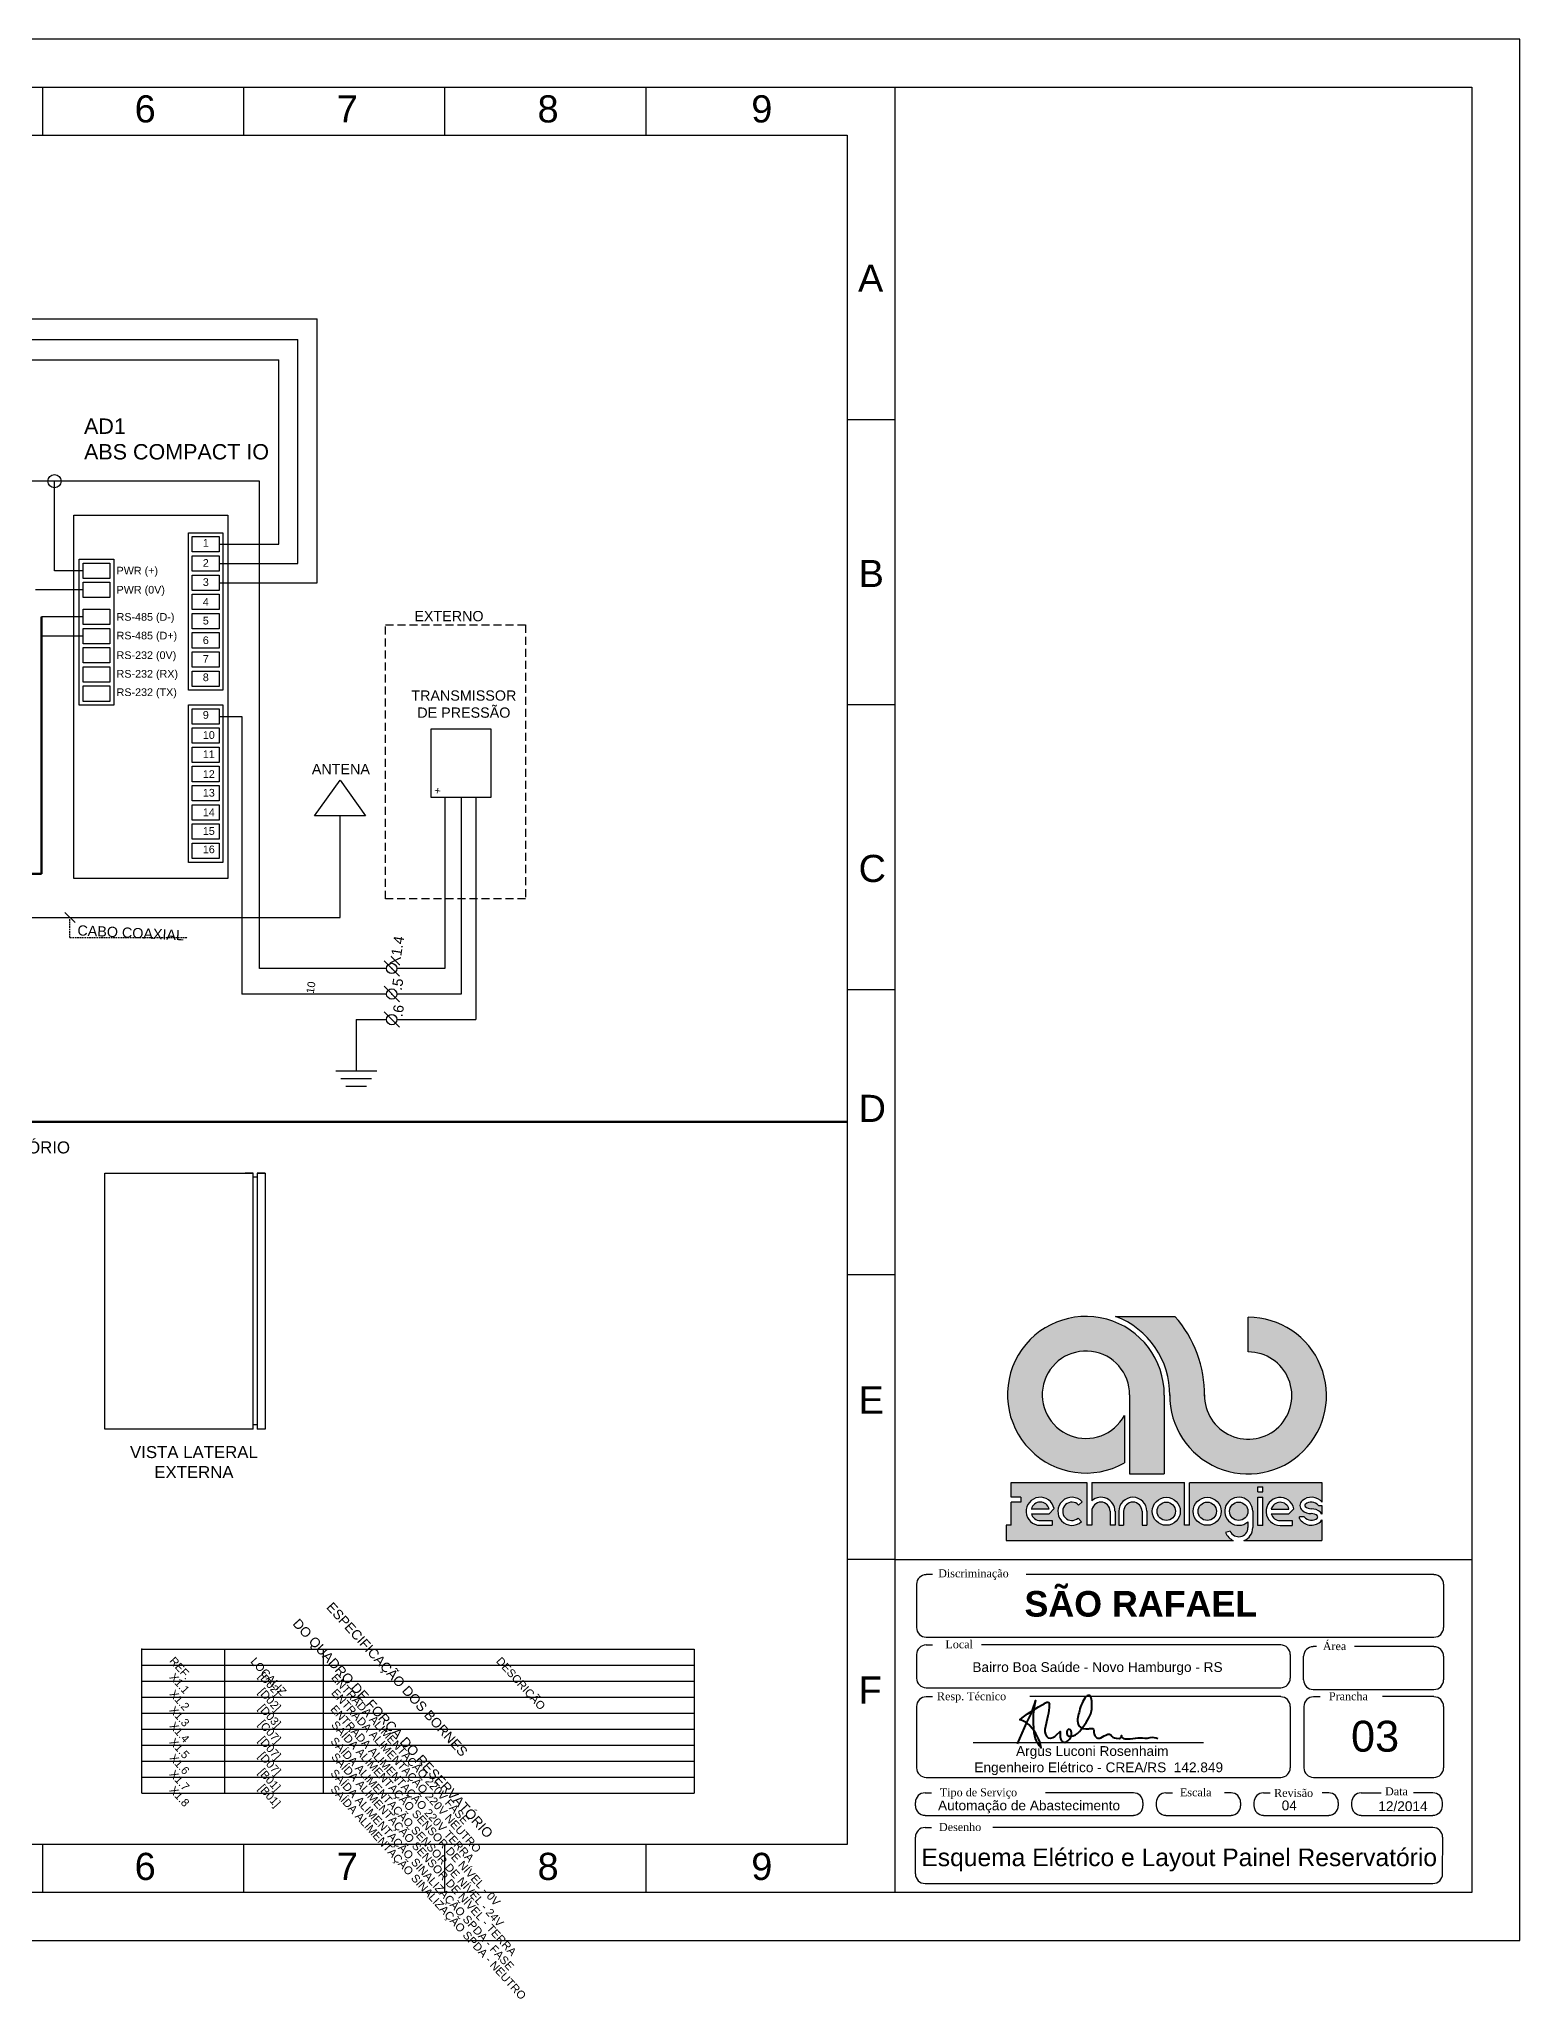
# Model space of a CAD drawing. Header units: millimetres. Extents: x 100 to 940, y 82 to 694.
# Drawn here: x 478 to 940, y 82 to 694 of the extents above; entities that cross this region are included whole.
import ezdxf
from ezdxf.enums import TextEntityAlignment as Align

# ---------------------------------------------------------------- set-up
doc = ezdxf.new("R2010")
doc.units = ezdxf.units.MM
doc.linetypes.add('DASHED', pattern=[0.75, 0.5, -0.25])
doc.layers.add('selo', color=7, linetype='Continuous')
doc.styles.add('Notes', font='arial.ttf', dxfattribs={"height": 3})
doc.styles.get("Standard").update_dxf_attribs({"font": 'arial.ttf'})

msp = doc.modelspace()

# ---------------------------------------------------------------- hatches: boundary and pattern name
h = msp.add_hatch()
h.set_pattern_fill('ANGLE', color=256, scale=1.6)
h.set_pattern_definition([(0, (183.51, 200.899), (0, 11.176), [8.128, -3.048]), (90, (183.51, 200.899), (-11.176, 7e-16), [8.128, -3.048])])
h.paths.add_polyline_path([(484.58, 555.89, 0.414214), (482.52, 557.96), (482.52, 553.83, 0.414214)])
h.paths.add_polyline_path([(482.52, 557.96, 0.414214), (480.45, 555.89), (482.52, 555.89)])
h.paths.add_polyline_path([(482.52, 555.89), (480.45, 555.89, 0.414214), (482.52, 553.83)])
at = {"layer": 'selo'}
h = msp.add_hatch(color=0, dxfattribs=at)
h.dxf.hatch_style = 1
h.paths.add_polyline_path([(832.33, 294.98), (813.8, 294.98, -0.314958), (830.72, 270.21, 2.411144), (855.21, 294.7), (855.21, 283.86, -2.45129), (841.58, 270.52, 0.182443)])
h.paths.add_polyline_path([(835.35, 243.04), (806.37, 243.04), (806.37, 237.41, -0.642986), (813.63, 234.09), (813.63, 229.71), (812.12, 229.71), (812.12, 234.09, 1), (806.37, 234.09), (806.37, 229.71), (804.86, 229.71), (804.86, 243.04), (781.24, 243.04), (781.24, 238.48), (784.26, 238.48), (784.26, 236.97), (781.23, 236.97), (781.23, 229.71), (779.69, 229.71), (779.69, 224.92), (850.67, 224.92, -0.214084), (848.15, 227.48), (849.6, 227.91, 0.821242), (855.14, 229.01), (855.14, 230.78, -4.60202), (856.65, 234.09), (856.65, 229.01, -0.309238), (853.85, 224.92), (878.25, 224.92), (878.25, 231.45, -0.100697), (877.78, 230.83, -0.45988), (871.2, 231.81), (871.2, 232.32), (872.69, 232.32, 0.427074), (876.81, 232, 0.410877), (876.82, 232.63, 0.186203), (874.92, 233.36, -0.181325), (872.05, 234.44, -0.458616), (872.04, 237.41, -0.41774), (878.25, 236.93), (878.25, 243.04), (836.89, 243.04), (836.89, 229.71), (835.35, 229.71)])
h.paths.add_polyline_path([(834.02, 234.09, -1), (825.25, 234.09, -1)], flags=16)
h.paths.add_polyline_path([(832.51, 234.09, -1), (826.76, 234.09, -1)], flags=0)
h.paths.add_polyline_path([(846.79, 234.09, -1), (838.03, 234.09, -1)], flags=16)
h.paths.add_polyline_path([(845.28, 234.09, -1), (839.54, 234.09, -1)], flags=0)
h.paths.add_polyline_path([(823.59, 234.09), (823.59, 229.71), (822.08, 229.71), (822.08, 234.09, 1), (816.33, 234.09), (816.33, 229.71), (814.82, 229.71), (814.82, 234.09, -1)], flags=16)
h.paths.add_polyline_path([(858.22, 241.69), (859.76, 241.69), (859.76, 240.17), (858.22, 240.17)], flags=16)
h.paths.add_polyline_path([(858.22, 238.48), (859.76, 238.48), (859.76, 229.67), (858.22, 229.67)], flags=16)
h.paths.add_polyline_path([(869.47, 234.88), (867.94, 233.3), (862.39, 233.3, 0.338023), (865.17, 231.18), (868.91, 231.18), (868.91, 229.67), (865.17, 229.67, -2.123663)], flags=16)
h.paths.add_polyline_path([(862.38, 234.78, -0.767778), (867.94, 234.81)], flags=0)
h.paths.add_polyline_path([(803.38, 237.05), (802.27, 236.02, 2.414214), (802.1, 231.96), (803.12, 230.85, -2.414214)], flags=16)
h.paths.add_polyline_path([(794.59, 234.92), (793.05, 233.34), (787.51, 233.34, 0.338023), (790.28, 231.22), (794.03, 231.22), (794.03, 229.71), (790.28, 229.71, -2.123663)], flags=16)
h.paths.add_polyline_path([(793.05, 234.85), (787.5, 234.82, -0.767778)], flags=0)
h.paths.add_polyline_path([(826.76, 234.09, 1), (832.51, 234.09, 1)], flags=0)
h.paths.add_polyline_path([(845.28, 234.09, 1), (839.54, 234.09, 1)], flags=0)
h.paths.add_polyline_path([(849.39, 234.09, 1), (855.14, 234.09, 1)], flags=17)
h.paths.add_polyline_path([(867.94, 234.81, 0.767778), (862.38, 234.78)], flags=0)
h.paths.add_polyline_path([(874.9, 234.87, -0.181325), (877.77, 233.8, -0.101013), (878.25, 233.18), (878.25, 235.92), (877.13, 235.92, 0.427074), (873.01, 236.24, 0.410877), (873, 235.61, 0.186203)], flags=17)
h.paths.add_polyline_path([(793.05, 234.85, 0.767778), (787.5, 234.82)], flags=0)
h = msp.add_hatch(color=0, dxfattribs=at)
h.dxf.hatch_style = 1
h.paths.add_polyline_path([(816.57, 249.21), (816.57, 264.06, -8.182778), (818.19, 270.43), (818.19, 245.77), (829, 245.77), (829, 270.37, 3.718524)])
h = msp.add_hatch(color=0, dxfattribs=at)
h.dxf.hatch_style = 1
h.paths.add_polyline_path([(787.5, 234.82), (793.05, 234.85, 0.767778)])
h.paths.add_polyline_path([(826.76, 234.09, 1), (832.51, 234.09, 1)])
h.paths.add_polyline_path([(845.28, 234.09, 1), (839.54, 234.09, 1)])
h.paths.add_polyline_path([(862.38, 234.78), (867.94, 234.81, 0.767778)])

# ---------------------------------------------------------------- linework, layer by layer
for p, q in [((478.89, 664), (478.89, 679)), ((541.67, 664), (541.67, 679)), ((604.44, 664), (604.44, 679)), ((667.22, 664), (667.22, 679)), ((745, 115), (745, 679)), ((306.82, 606.56), (564.55, 606.56)), ((564.55, 524.16), (564.55, 606.56)), ((306.82, 600.16), (558.55, 600.16)), ((558.55, 530.16), (558.55, 600.16)), ((306.82, 593.76), (552.55, 593.76)), ((552.55, 536.16), (552.55, 593.76)), ((745, 575), (730, 575)), ((546.55, 555.89), (372.01, 555.89)), ((482.52, 527.9), (482.52, 555.89)), ((546.55, 403.68), (546.55, 555.89)), ((533.92, 536.16), (552.55, 536.16)), ((491.46, 527.9), (482.52, 527.9)), ((533.92, 530.16), (558.55, 530.16)), ((482.52, 521.9), (476.56, 521.9)), ((491.46, 521.9), (482.52, 521.9)), ((533.92, 524.16), (564.55, 524.16)), ((491.46, 513.5), (478.47, 513.5)), ((491.46, 507.5), (478.47, 507.5)), ((745, 486), (730, 486)), ((533.92, 482.41), (541, 482.41)), ((541, 482.41), (541, 395.68)), ((563.67, 451.32), (571.67, 462.52)), ((571.67, 462.52), (579.67, 451.32)), ((604.36, 457.02), (604.36, 403.68)), ((609.49, 457.02), (609.49, 395.68)), ((614.08, 457.02), (614.08, 387.68)), ((579.67, 451.32), (563.67, 451.32)), ((571.67, 419.59), (571.67, 451.32)), ((458.23, 419.59), (571.67, 419.59)), ((488.96, 417.99), (485.76, 421.19)), ((590.21, 401.28), (585.41, 406.08)), ((586.21, 403.68), (546.55, 403.68)), ((590.21, 393.28), (585.41, 398.08)), ((604.36, 403.68), (589.41, 403.68)), ((586.21, 395.68), (541, 395.68)), ((609.49, 395.68), (589.41, 395.68)), ((745, 397), (730, 397)), ((576.76, 387.68), (576.76, 371.68)), ((576.76, 387.68), (586.21, 387.68)), ((590.21, 385.28), (585.41, 390.08)), ((589.41, 387.68), (614.08, 387.68)), ((570.36, 371.68), (583.16, 371.68)), ((571.88, 369.29), (581.48, 369.29)), ((573.49, 366.89), (579.89, 366.89)), ((544.53, 339.76), (542.03, 339.76)), ((544.53, 259.76), (544.53, 339.76)), ((545.78, 338.51), (544.53, 338.51)), ((548.28, 339.76), (545.78, 339.76)), ((545.78, 339.76), (545.78, 259.76)), ((548.28, 339.76), (547.03, 339.76)), ((745, 308), (730, 308)), ((545.78, 261.09), (544.53, 261.09)), ((745, 219), (730, 219)), ((509.83, 146.02), (509.83, 191.02)), ((509.83, 191.02), (682.29, 191.02)), ((535.61, 191.02), (535.61, 146.02)), ((566.38, 191.02), (566.38, 146.02)), ((682.29, 191.02), (682.29, 146.02)), ((509.83, 186.02), (682.29, 186.02)), ((509.83, 181.02), (682.29, 181.02)), ((509.83, 176.02), (682.29, 176.02)), ((509.83, 171.02), (682.29, 171.02)), ((509.83, 166.02), (682.29, 166.02)), ((509.83, 161.02), (682.29, 161.02)), ((509.83, 156.02), (682.29, 156.02)), ((509.83, 151.02), (682.29, 151.02)), ((509.83, 146.02), (682.29, 146.02)), ((478.89, 115), (478.89, 130)), ((541.67, 115), (541.67, 130)), ((604.44, 115), (604.44, 130)), ((667.22, 115), (667.22, 130))]:
    msp.add_line(p, q)
at = {"lineweight": 50}
for p, q in [((478.47, 513.5), (478.47, 433.23)), ((410.45, 433.23), (478.47, 433.23)), ((165, 355.71), (730, 355.71))]:
    msp.add_line(p, q, dxfattribs=at)
at = {"linetype": 'DASHED'}
for q in [(487.36, 419.59), (524.2, 413.33)]:
    msp.add_line((487.36, 413.33), q, dxfattribs=at)
for points in [[(100, 100), (940, 100), (940, 693.94), (100, 693.94)], [(150, 679), (925, 679), (925, 115), (150, 115)], [(165, 664), (730, 664), (730, 130), (165, 130)], [(488.6, 545.29), (536.6, 545.29), (536.6, 431.8), (488.6, 431.8)], [(524.32, 490.56), (524.32, 539.76), (535.12, 539.76), (535.12, 490.56)], [(525.52, 533.76), (525.52, 538.56), (533.92, 538.56), (533.92, 533.76)], [(525.52, 527.76), (525.52, 532.56), (533.92, 532.56), (533.92, 527.76)], [(490.26, 485.9), (490.26, 531.5), (501.06, 531.5), (501.06, 485.9)], [(491.46, 525.5), (491.46, 530.3), (499.86, 530.3), (499.86, 525.5)], [(525.52, 521.76), (525.52, 526.56), (533.92, 526.56), (533.92, 521.76)], [(491.46, 519.5), (491.46, 524.3), (499.86, 524.3), (499.86, 519.5)], [(525.52, 515.76), (525.52, 520.56), (533.92, 520.56), (533.92, 515.76)], [(491.46, 511.1), (491.46, 515.9), (499.86, 515.9), (499.86, 511.1)], [(525.52, 509.76), (525.52, 514.56), (533.92, 514.56), (533.92, 509.76)], [(491.46, 505.1), (491.46, 509.9), (499.86, 509.9), (499.86, 505.1)], [(525.52, 503.76), (525.52, 508.56), (533.92, 508.56), (533.92, 503.76)], [(491.46, 499.1), (491.46, 503.9), (499.86, 503.9), (499.86, 499.1)], [(525.52, 497.76), (525.52, 502.56), (533.92, 502.56), (533.92, 497.76)], [(491.46, 493.1), (491.46, 497.9), (499.86, 497.9), (499.86, 493.1)], [(525.52, 491.76), (525.52, 496.56), (533.92, 496.56), (533.92, 491.76)], [(491.46, 487.1), (491.46, 491.9), (499.86, 491.9), (499.86, 487.1)], [(524.32, 436.81), (524.32, 486.01), (535.12, 486.01), (535.12, 436.81)], [(525.52, 480.01), (525.52, 484.81), (533.92, 484.81), (533.92, 480.01)], [(525.52, 474.01), (525.52, 478.81), (533.92, 478.81), (533.92, 474.01)], [(600.17, 478.53), (618.8, 478.53), (618.8, 457.02), (600.17, 457.02)], [(525.52, 468.01), (525.52, 472.81), (533.92, 472.81), (533.92, 468.01)], [(525.52, 462.01), (525.52, 466.81), (533.92, 466.81), (533.92, 462.01)], [(525.52, 456.01), (525.52, 460.81), (533.92, 460.81), (533.92, 456.01)], [(525.52, 450.01), (525.52, 454.81), (533.92, 454.81), (533.92, 450.01)], [(525.52, 444.01), (525.52, 448.81), (533.92, 448.81), (533.92, 444.01)], [(525.52, 438.01), (525.52, 442.81), (533.92, 442.81), (533.92, 438.01)]]:
    msp.add_lwpolyline(points, close=True)
at = {"linetype": 'DASHED', "ltscale": 5}
msp.add_lwpolyline([(585.83, 510.98), (629.56, 510.98), (629.56, 425.44), (585.83, 425.44)], close=True, dxfattribs=at)
for points in [[(544.53, 259.76), (498.28, 259.76), (498.28, 339.76), (544.53, 339.76)], [(545.78, 339.76), (548.28, 339.76), (548.28, 259.76), (545.78, 259.76)]]:
    msp.add_lwpolyline(points)
for centre, radius in [((482.52, 555.89), 2.06), ((587.81, 403.68), 1.6), ((587.81, 395.68), 1.6), ((587.81, 387.68), 1.6)]:
    msp.add_circle(centre, radius)
for p in [(587.81, 403.68), (587.81, 395.68), (509.83, 191.02)]:
    msp.add_point(p)
at = {"layer": 'selo', "color": 0}
for p, q in [((813.8, 294.98), (832.33, 294.98)), ((855.21, 283.86), (855.21, 294.7)), ((818.19, 270.43), (818.19, 245.77)), ((829, 270.37), (829, 245.77)), ((816.57, 264.06), (816.57, 249.21)), ((818.19, 245.77), (829, 245.77)), ((781.24, 238.48), (781.24, 243.04)), ((781.24, 243.04), (804.86, 243.04)), ((804.86, 243.04), (804.86, 229.71)), ((806.37, 243.04), (806.37, 237.41)), ((806.37, 243.04), (835.35, 243.04)), ((835.35, 229.71), (835.35, 243.04)), ((836.89, 243.04), (878.25, 243.04)), ((836.89, 229.71), (836.89, 243.01)), ((858.22, 240.17), (858.22, 241.69)), ((858.22, 241.69), (859.76, 241.69)), ((858.22, 240.17), (859.76, 240.17)), ((859.76, 240.17), (859.76, 241.69)), ((878.25, 243.04), (878.25, 236.93)), ((781.23, 229.71), (781.23, 236.97)), ((784.26, 236.97), (781.23, 236.97)), ((784.26, 238.48), (781.24, 238.48)), ((784.26, 238.48), (784.26, 236.97)), ((787.5, 234.82), (793.05, 234.85)), ((787.51, 233.34), (793.05, 233.34)), ((793.05, 233.34), (794.59, 234.92)), ((802.27, 236.02), (803.38, 237.05)), ((806.37, 234.09), (806.37, 229.71)), ((812.12, 234.09), (812.12, 229.71)), ((813.63, 234.09), (813.63, 229.71)), ((814.82, 234.09), (814.82, 229.71)), ((816.33, 234.09), (816.33, 229.71)), ((822.08, 234.09), (822.08, 229.71)), ((823.59, 234.09), (823.59, 229.71)), ((856.65, 234.09), (856.65, 229.01)), ((858.22, 229.67), (858.22, 238.48)), ((858.22, 238.48), (859.76, 238.48)), ((859.76, 229.67), (859.76, 238.48)), ((862.38, 234.78), (867.94, 234.81)), ((862.39, 233.3), (867.94, 233.3)), ((867.94, 233.3), (869.47, 234.88)), ((877.13, 235.92), (878.25, 235.92)), ((878.25, 235.92), (878.25, 233.18)), ((781.23, 229.71), (779.69, 229.71)), ((779.69, 229.71), (779.69, 224.92)), ((790.28, 231.22), (794.03, 231.22)), ((790.28, 229.71), (794.03, 229.71)), ((794.03, 231.22), (794.03, 229.71)), ((802.1, 231.96), (803.12, 230.85)), ((806.37, 229.71), (804.86, 229.71)), ((813.63, 229.71), (812.12, 229.71)), ((814.82, 229.71), (816.33, 229.71)), ((822.08, 229.71), (823.59, 229.71)), ((830.17, 229.74), (829.63, 229.71)), ((836.89, 229.71), (835.35, 229.71)), ((849.6, 227.91), (848.15, 227.48)), ((855.14, 230.78), (855.14, 229.01)), ((859.76, 229.67), (858.22, 229.67)), ((865.17, 231.18), (868.91, 231.18)), ((865.17, 229.67), (868.91, 229.67)), ((868.91, 231.18), (868.91, 229.67)), ((872.69, 232.32), (871.2, 232.32)), ((871.2, 231.81), (871.2, 232.32)), ((878.25, 231.45), (878.25, 224.92)), ((779.69, 224.92), (850.67, 224.92)), ((853.85, 224.92), (878.25, 224.92)), ((745, 219), (925, 219)), ((756.69, 214.33), (754.66, 214.33)), ((913.21, 214.33), (785.84, 214.33)), ((751.61, 211.28), (751.61, 197.78)), ((916.26, 197.78), (916.26, 211.28)), ((754.66, 194.73), (913.21, 194.73)), ((754.66, 192.4), (756.69, 192.4)), ((865.35, 192.4), (771.93, 192.4)), ((876.56, 191.84), (875.51, 191.84)), ((913.21, 191.84), (888.36, 191.84)), ((751.61, 189.35), (751.61, 181.99)), ((868.39, 181.99), (868.39, 189.35)), ((872.46, 181.43), (872.46, 188.79)), ((916.26, 181.43), (916.26, 188.79)), ((754.66, 178.94), (865.35, 178.94)), ((875.51, 178.39), (913.21, 178.39)), ((751.61, 173.14), (751.61, 153.98)), ((754.66, 176.19), (756.69, 176.19)), ((865.35, 176.19), (787, 176.19)), ((868.39, 153.98), (868.39, 173.14)), ((872.55, 173.14), (872.55, 153.98)), ((875.6, 176.19), (877.63, 176.19)), ((913.21, 176.19), (897.13, 176.19)), ((916.26, 153.98), (916.26, 173.14)), ((769.31, 161.86), (841.3, 161.86)), ((754.66, 150.93), (865.35, 150.93)), ((875.6, 150.93), (913.21, 150.93)), ((751.26, 143.15), (751.26, 142.13)), ((754.31, 146.2), (756.34, 146.2)), ((819.36, 146.2), (791.92, 146.2)), ((822.41, 142.13), (822.41, 143.15)), ((826.47, 143.15), (826.47, 142.13)), ((829.52, 146.2), (831.56, 146.2)), ((849.85, 146.2), (847.82, 146.2)), ((852.9, 142.13), (852.9, 143.15)), ((856.97, 143.15), (856.97, 142.13)), ((860.01, 146.2), (862.05, 146.2)), ((880.34, 146.2), (878.31, 146.2)), ((883.39, 142.13), (883.39, 143.15)), ((887.46, 143.15), (887.46, 142.13)), ((890.51, 146.2), (896.7, 146.2)), ((912.87, 146.2), (906.79, 146.2)), ((915.92, 142.13), (915.92, 143.15)), ((754.31, 139.08), (819.36, 139.08)), ((754.31, 135.36), (756.34, 135.36)), ((912.72, 135.31), (775.47, 135.36)), ((829.52, 139.08), (849.85, 139.08)), ((860.01, 139.08), (880.34, 139.08)), ((890.51, 139.08), (912.87, 139.08)), ((751.26, 132.31), (751.26, 120.82)), ((915.89, 120.81), (915.94, 132.31)), ((754.31, 117.82), (912.89, 117.82))]:
    msp.add_line(p, q, dxfattribs=at)
msp.add_lwpolyline([(745, 115), (745, 219), (925, 219), (925, 115)], close=True, dxfattribs=at)
at = {"layer": 'selo', "color": 0, "linetype": 'Continuous', "lineweight": 40, "transparency": 33554687}
msp.add_lwpolyline([(783.2, 161.47), (786.12, 168.12, 0.05993), (788.82, 174.94, 0.114734), (788.57, 163.57, 0.105575), (790.6, 160.2, 0.152792), (787.11, 166.98, 0.174248), (783.88, 168.94, -0.042414), (790.67, 173.52, 0.031525), (792.37, 174.52, -0.590951), (793.12, 173.73, -0.072), (792.66, 170.15), (791.77, 165.92, 0.292783), (792.77, 163.32, 0.292783), (795.36, 164.25), (796.5, 165.28, 0.084237), (796.6, 163.11, 0.426622), (798.28, 161.94, 0.240648), (800.02, 164.32, 0.382176), (799.13, 166.06, 0.493606), (799.13, 163.89, 0.220907), (801.9, 164.67, 0.080728), (805.88, 170.36, 0.11357), (806.4, 174.26, 0.101958), (805.97, 176.28, 0.356196), (805.23, 176.57, 0.192525), (804.25, 175.72, 0.098877), (802.4, 171.21, 0.195151), (802.29, 167.12, 0.246302), (805.35, 166.17, -0.124424), (806.55, 166.22, -0.323775), (807.05, 165.66, 0.115641), (807.2, 164.25, 0.432756), (809.19, 163.32, -0.031443), (811.34, 164.44, -0.343208), (812.31, 164.24, 0.248336), (813.95, 163.18), (814.93, 163.15, 0.553873), (815.64, 164.09, 0.474188), (816.73, 163.04, 0.048993), (820.03, 163.25, -0.070964), (822.95, 163.22, 0.086771), (824.58, 163.42, -0.151332), (827.02, 163.14)], format="xyb", dxfattribs=at)
at = {"layer": 'selo', "color": 0}
for centre, radius in [((829.63, 234.09), 4.38), ((829.63, 234.09), 2.87), ((842.41, 234.09), 4.38), ((842.41, 234.09), 2.87), ((852.26, 234.09), 2.87)]:
    msp.add_circle(centre, radius, dxfattribs=at)
for centre, radius, start, end in [((804.54, 270.51), 24.47, 359.67995, 299.47158), ((804.56, 270.5), 26.17, 359.37989, 69.30885), ((855.19, 270.24), 24.47, 179.36588, 89.95278), ((804.56, 270.5), 37.02, 359.35419, 41.3911), ((804.55, 270.5), 13.64, 359.69791, 331.82812), ((855.21, 270.23), 13.63, 178.81377, 90), ((790.28, 234.09), 4.38, 10.86006, 270), ((790.28, 234.09), 2.87, 15.26166, 165.32676), ((790.28, 234.09), 2.87, 195.29423, 270), ((800.16, 234.08), 4.38, 42.62208, 312.62208), ((800.16, 234.08), 2.87, 42.62208, 312.62208), ((809.24, 234.09), 4.38, 0, 130.96179), ((809.24, 234.09), 2.87, 0, 180), ((819.2, 234.09), 4.38, 0, 180), ((819.2, 234.09), 2.87, 0, 180), ((852.26, 234.09), 4.38, 0, 310.96179), ((865.17, 234.05), 4.38, 10.86006, 270), ((865.17, 234.05), 2.87, 15.26166, 165.32676), ((865.17, 234.05), 2.87, 195.29423, 270), ((873.33, 235.92), 1.96, 130.76197, 229.30976), ((874.91, 234.1), 4.38, 40.22623, 130.91522), ((874.91, 237.73), 4.37, 229.01082, 270.04177), ((873.33, 235.92), 0.45, 127.13552, 232.25915), ((874.9, 237.7), 2.82, 227.77573, 270.15365), ((874.91, 234.11), 2.86, 39.28503, 131.78937), ((874.91, 230.51), 4.37, 49.01082, 90.04177), ((874.92, 230.54), 2.82, 47.77573, 90.15365), ((876.49, 232.32), 0.45, 307.13552, 52.25915), ((876.49, 232.32), 1.96, 26.23751, 49.30976), ((852.26, 229.01), 4.38, 200.39961, 248.7344), ((852.26, 229.01), 2.87, 202.42288, 0), ((852.26, 229.01), 4.38, 291.2656, 0), ((874.91, 234.14), 4.38, 212.12828, 310.91522), ((874.91, 234.13), 2.86, 219.28503, 311.78937), ((876.49, 232.32), 1.96, 310.76197, 333.76249), ((754.66, 211.28), 3, 90, 180), ((913.21, 211.28), 3, 0, 90), ((754.66, 197.78), 3, 180, 270), ((913.21, 197.78), 3, 270, 0), ((754.66, 189.35), 3, 90, 180), ((865.35, 189.35), 3, 0, 90), ((875.51, 188.79), 3, 90, 180), ((913.21, 188.79), 3, 0, 90), ((754.66, 181.99), 3, 180, 270), ((865.35, 181.99), 3, 270, 0), ((875.51, 181.43), 3, 180, 270), ((913.21, 181.43), 3, 270, 0), ((754.66, 173.14), 3, 90, 180), ((865.35, 173.14), 3, 0, 90), ((875.6, 173.14), 3, 90, 180), ((913.21, 173.14), 3, 0, 90), ((754.66, 153.98), 3, 180, 270), ((865.35, 153.98), 3, 270, 0), ((875.6, 153.98), 3, 180, 270), ((913.21, 153.98), 3, 270, 0), ((754.31, 143.15), 3, 90, 180), ((754.31, 142.13), 3, 180, 270), ((819.36, 143.15), 3, 0, 90), ((819.36, 142.13), 3, 270, 0), ((829.52, 143.15), 3, 90, 180), ((829.52, 142.13), 3, 180, 270), ((849.85, 143.15), 3, 0, 90), ((849.85, 142.13), 3, 270, 0), ((860.01, 143.15), 3, 90, 180), ((860.01, 142.13), 3, 180, 270), ((880.34, 143.15), 3, 0, 90), ((880.34, 142.13), 3, 270, 0), ((890.51, 143.15), 3, 90, 180), ((890.51, 142.13), 3, 180, 270), ((912.87, 143.15), 3, 0, 90), ((912.87, 142.13), 3, 270, 0), ((754.31, 132.31), 3, 90, 180), ((912.89, 132.31), 3, 0, 90), ((754.31, 120.82), 3, 180, 270), ((912.89, 120.82), 3, 270, 0)]:
    msp.add_arc(centre, radius, start, end, dxfattribs=at)

# ---------------------------------------------------------------- texts
at = {"style": 'Notes'}
for s, p in [('6', (507.55, 667.93)), ('7', (570.69, 667.93)), ('8', (633.34, 667.93)), ('9', (700.07, 667.93)), ('A', (733.39, 615.03)), ('B', (733.57, 522.79)), ('C', (733.57, 430.66)), ('D', (733.57, 355.71)), ('E', (733.57, 264.61)), ('F', (733.57, 174.01)), ('6', (507.55, 118.93)), ('7', (570.69, 118.93)), ('8', (633.34, 118.93)), ('9', (700.07, 118.93))]:
    msp.add_text(s, height=8.48, dxfattribs=at).set_placement(p)
for s, height, p in [('+', 2.4, (603.27, 459.02)), ('X1.4', 3.2, (591.02, 408.96)), ('10', 2.4, (563.75, 397.53)), ('.5', 3.2, (591.2, 398.47)), ('.6', 3.2, (591.4, 390.21))]:
    msp.add_text(s, height=height, rotation=80.89904, dxfattribs=at).set_placement(p, align=Align.CENTER)
for s, height, rotation, p in [('CABO COAXIAL', 3.2, 357.27678, (489.63, 414)), ('ESPECIFICAÇÃO DOS BORNES', 3, 312.16458, (567.21, 203.98)), ('DO QUADRO DE FORÇA DO RESERVATÓRIO', 3, 312.16458, (556.68, 198.85)), ('X1.1', 2.5, 312.16458, (518.23, 182.15)), ('REF.', 2.5, 312.16458, (518.23, 187.23)), ('LOCALIZ.', 2.5, 312.16458, (543.55, 187.05)), ('[D02]', 2.5, 312.16458, (546.01, 182.47)), ('DESCRIÇÃO', 2.5, 312.16458, (620.23, 187.17)), ('X1.2', 2.5, 312.16458, (518.23, 176.9)), ('[D02]', 2.5, 312.16458, (546.01, 177.55)), ('ENTRADA ALIMENTAÇÃO 220V FASE', 2.5, 312.16458, (568.77, 181.97)), ('ENTRADA ALIMENTAÇÃO 220V NEUTRO', 2.5, 312.16458, (568.77, 177.24)), ('X1.3', 2.5, 312.16458, (518.23, 171.86)), ('[D03]', 2.5, 312.16458, (546.01, 172.45)), ('ENTRADA ALIMENTAÇÃO 220V TERRA', 2.5, 312.16458, (568.5, 172.15)), ('X1.4', 2.5, 312.16458, (518.23, 166.9)), ('[C07]', 2.5, 312.16458, (546.01, 167.55)), ('SAÍDA ALIMENTAÇÃO SENSOR DE NÍVEL - 0V', 2.5, 312.16458, (568.77, 167.24)), ('X1.5', 2.5, 312.16458, (518.23, 161.86)), ('[D07]', 2.5, 312.16458, (546.01, 162.45)), ('SAÍDA ALIMENTAÇÃO SENSOR DE NÍVEL - 24V', 2.5, 312.16458, (568.5, 162.15)), ('X1.6', 2.5, 312.16458, (518.23, 156.9)), ('X1.7', 2.5, 312.16458, (518.23, 151.86)), ('[D07]', 2.5, 312.16458, (546.01, 157.55)), ('[B01]', 2.5, 312.16458, (546.01, 152.45)), ('SAÍDA ALIMENTAÇÃO SINALIZAÇÃO SPDA - FASE', 2.5, 312.16458, (568.5, 152.15)), ('SAÍDA ALIMENTAÇÃO SENSOR DE NÍVEL - TERRA', 2.5, 312.16458, (568.77, 157.24)), ('X1.8', 2.5, 312.16458, (518.23, 146.86)), ('[B01]', 2.5, 312.16458, (546.01, 147.45)), ('SAÍDA ALIMENTAÇÃO SINALIZAÇÃO SPDA - NEUTRO', 2.5, 312.16458, (568.5, 147.15))]:
    msp.add_text(s, height=height, rotation=rotation, dxfattribs=at).set_placement(p)
for s, width, insert, char_height, attachment_point in [('AD1 \\PABS COMPACT IO', 117.0611, (491.76, 575.46), 4.8, 1), ('1', 45.8909, (528.84, 537.81), 2.4, 1), ('PWR (+)', 45.8909, (501.92, 529.14), 2.4, 1), ('2', 45.8909, (528.84, 531.53), 2.4, 1), ('PWR (0V)', 45.8909, (501.92, 523.16), 2.4, 1), ('3', 45.8909, (528.84, 525.55), 2.4, 1), ('RS-485 (D-)', 45.8909, (501.92, 514.68), 2.4, 1), ('4', 45.8909, (528.84, 519.34), 2.4, 1), ('EXTERNO', 45.8909, (594.88, 515.33), 3.2, 1), ('RS-485 (D+)', 45.8909, (501.92, 508.85), 2.4, 1), ('5', 45.8909, (528.84, 513.51), 2.4, 1), ('RS-232 (0V)', 45.8909, (501.92, 502.73), 2.4, 1), ('6', 45.8909, (528.84, 507.39), 2.4, 1), ('RS-232 (RX)', 45.8909, (501.92, 496.9), 2.4, 1), ('8', 45.8909, (528.84, 495.81), 2.4, 1), ('7', 45.8909, (528.84, 501.55), 2.4, 1), ('RS-232 (TX)', 45.8909, (501.92, 491.16), 2.4, 1), ('TRANSMISSOR\\PDE PRESSÃO', 45.8909, (610.33, 486.23), 3.2, 5), ('9', 45.8909, (528.84, 484.06), 2.4, 1), ('10', 45.8909, (528.84, 477.78), 2.4, 1), ('11', 45.8909, (528.84, 471.79), 2.4, 1), ('12', 45.8909, (528.84, 465.58), 2.4, 1), ('ANTENA', 45.8909, (562.88, 467.54), 3.2, 1), ('13', 45.8909, (528.84, 459.75), 2.4, 1), ('14', 45.8909, (528.84, 453.63), 2.4, 1), ('15', 45.8909, (528.84, 447.8), 2.4, 1), ('16', 45.8909, (528.84, 442.06), 2.4, 1), ('LAYOUT DO QUADRO DE FORÇA DO RESERVATÓRIO', 141.5358, (351.75, 349.64), 3.75, 1), ('VISTA LATERAL \\PEXTERNA', 88.6806, (526.06, 249.47), 3.75, 5)]:
    msp.add_mtext_dynamic_manual_height_columns(s, width=width, gutter_width=15, heights=[0], dxfattribs=dict(at, insert=insert, char_height=char_height, attachment_point=attachment_point))
at = {"layer": 'selo', "color": 0, "attachment_point": 1}
for s, insert, char_height, width in [('\\FTIMES.TTF;Discriminação', (758.42, 215.97), 2.5, 101.64), ('\\FTIMES.TTF;Local', (760.69, 193.8), 2.5, 81.312), ('\\FTIMES.TTF;Área', (878.5, 193.24), 2.5, 81.312), ('\\FTIMES.TTF;Resp. Técnico', (758.04, 177.58), 2.5, 101.64), ('\\FTIMES.TTF;Prancha', (880.4, 177.58), 2.5, 101.64), ('03', (887.31, 168.67), 9.667, 225.5527), ('\\FTIMES.TTF;Tipo de Serviço', (758.94, 147.56), 2.5, 101.64), ('\\FTIMES.TTF;Escala', (833.89, 147.56), 2.5, 40.656), ('{\\Ftimes.ttf|c0;Revisão}', (863.3, 147.37), 2.5, 101.64), ('\\FTIMES.TTF;Data', (897.92, 147.87), 2.5, 40.656), ('Automação de Abastecimento', (758.38, 143.74), 3.0492, 71.148), ('04', (865.66, 143.74), 3.049, 71.148), ('12/2014', (895.83, 143.51), 3.049, 71.148), ('{\\Ftimes.ttf|c0;Desenho}', (758.66, 136.72), 2.5, 101.64), ('Esquema Elétrico e Layout Painel Reservatório', (753.17, 128.75), 5.5, 331.5847)]:
    msp.add_mtext(s, dxfattribs=dict(at, insert=insert, char_height=char_height, width=width))
for s, insert, char_height in [('{\\fArial|b1|i0|c0|p34;SÃO RAFAEL}', (785.37, 209.19), 8), ('Bairro Boa Saúde - Novo Hamburgo - RS', (769.1, 186.95), 3.0492), ('           Argus Luconi Rosenhaim\\PEngenheiro Elétrico - CREA/RS  142.849', (769.72, 160.73), 3.0492)]:
    msp.add_mtext(s, dxfattribs=dict(at, insert=insert, char_height=char_height))

doc.saveas('drawing.dxf')
